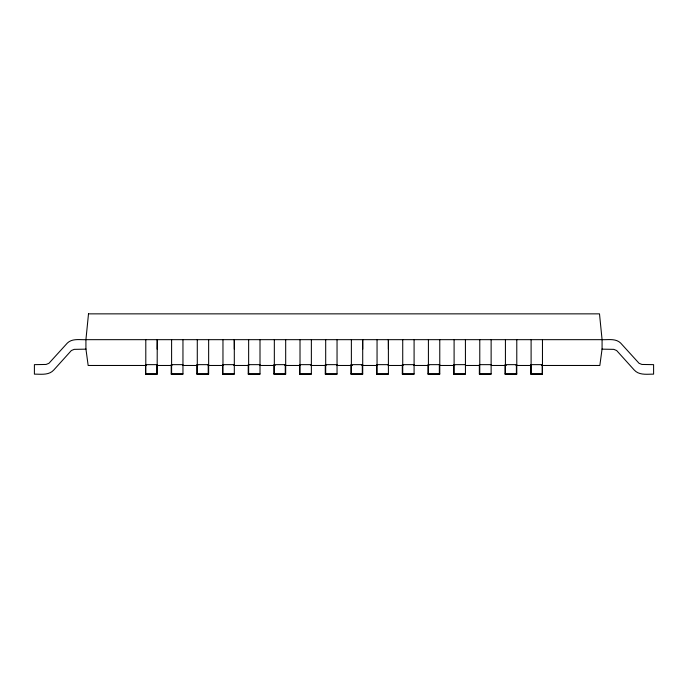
<?xml version="1.0" encoding="UTF-8"?>
<svg xmlns="http://www.w3.org/2000/svg" width="688" height="688" viewBox="0 0 688 688"><rect width="100%" height="100%" fill="white"/><g stroke="black" fill="none" stroke-linecap="round" stroke-linejoin="round"><path stroke-width="1.03" d="M602.077 348.954L599.841 365.474L541.8 365.474M505.422 339.769L505.422 374.143M531.102 339.769L531.102 374.143M157.156 349.16L157.251 339.666L157.156 374.143L145.538 374.143L145.538 364.649M145.796 364.649L157.156 364.649M171.604 364.649L182.956 364.649M197.284 364.649L208.645 364.649M222.964 364.649L234.324 364.649M248.643 364.649L260.004 364.649M274.331 364.649L285.683 364.649M300.011 364.649L311.363 364.649M325.691 364.649L337.043 364.649M351.37 364.649L362.722 364.649M377.05 364.649L388.41 364.649M402.729 364.649L414.09 364.649M428.409 364.649L439.77 364.649M454.097 364.649L465.449 364.649M479.777 364.649L491.129 364.649M505.422 364.649L516.783 364.649M531.102 364.649L542.462 364.649M146.2 365.474L88.159 365.474L85.923 348.954M156.769 365.474L172 365.474M182.449 365.474L197.8 365.474M208.129 365.474L223.6 365.474M233.8 365.474L248.781 365.474M259.479 365.474L275.2 365.474M284.875 365.474L300.131 365.474M310.83 365.474L326.086 365.474M336.475 365.474L352.419 365.474M361.897 365.474L377.325 365.474M388.075 365.474L403.125 365.474M413.875 365.474L428.925 365.474M439.675 365.474L454.725 365.474M465.475 365.474L479.45 365.474M491.275 365.474L506.325 365.474M516 365.474L531.05 365.474M145.538 373.937L157.156 373.937M171.217 373.937L182.956 373.937M196.871 373.937L208.645 373.937M222.551 373.937L234.324 373.937M248.23 373.937L260.004 373.937M273.91 373.937L285.683 373.937M299.59 373.937L311.363 373.937M325.278 373.937L337.043 373.937M350.957 373.937L362.722 373.937M376.637 373.937L388.41 373.937M402.317 373.937L414.09 373.937M427.996 373.937L439.77 373.937M453.676 373.937L465.449 373.937M479.355 373.937L491.129 373.937M505.044 373.937L516.783 373.937M530.844 373.937L542.462 373.937M491.129 339.769L491.129 374.143L479.355 374.143L479.355 364.649M465.415 339.666L465.449 374.143L453.676 374.143L453.676 364.649M439.77 339.769L439.77 374.143L427.996 374.143L427.996 364.649M414.09 339.769L414.09 374.143L402.317 374.143L402.317 364.649M337.043 339.769L337.043 374.143L325.278 374.143L325.278 364.649M311.363 339.769L311.363 374.143L299.59 374.143L299.59 364.649M285.683 339.769L285.683 374.143L273.91 374.143L273.91 364.649M260.004 339.769L260.004 374.143L248.23 374.143L248.23 364.649M208.645 339.769L208.645 374.143L196.871 374.143L196.871 364.649M182.956 339.769L182.956 374.143L171.217 374.143L171.217 364.649M388.41 349.16L388.376 339.666L388.41 374.143L376.637 374.143L376.637 364.649M362.722 349.16L362.696 339.666L362.722 374.143L350.957 374.143L350.957 364.649M234.324 349.16L234.29 339.666L234.324 374.143L222.551 374.143L222.551 364.649M542.462 339.666L542.462 374.143L530.844 374.143L530.844 364.649M542.204 364.649L542.204 374.143M516.783 339.666L516.783 374.143L505.044 374.143L505.044 364.649M516.396 364.649L516.396 374.143M479.777 339.666L479.777 374.143M454.097 339.666L454.097 374.143M439.357 364.649L439.357 374.143M428.409 339.666L428.409 374.143M402.729 339.666L402.729 374.143M377.05 339.666L377.05 374.143M362.309 364.649L362.309 374.143M351.37 339.666L351.37 374.143M325.691 339.666L325.691 374.143M300.011 339.666L300.011 374.143M285.271 364.649L285.271 374.143M274.331 339.666L274.331 374.143M248.643 339.666L248.643 374.143M222.964 339.666L222.964 374.143M208.223 364.649L208.223 374.143M197.284 339.666L197.284 374.143M171.604 339.666L171.604 374.143M156.898 364.649L156.898 374.143M145.796 339.666L145.796 374.143M88.503 313.857L85.923 339.666L85.923 349.16L74.209 349.358L71.363 350.527L53.741 370.049C48.822 375.51 40.893 374.091 34.4 374.143L34.4 364.649L46.113 364.451L48.96 363.281L67.433 342.977C72.421 338.238 79.774 339.941 85.923 339.666L602.077 339.666C608.226 339.941 615.579 338.238 620.567 342.977L639.04 363.281L641.887 364.451L653.6 364.649L653.6 374.143C647.107 374.091 639.178 375.51 634.259 370.049L616.637 350.527L613.791 349.358L602.077 349.16L602.077 339.666L599.497 313.857L88.503 313.857"/></g></svg>
